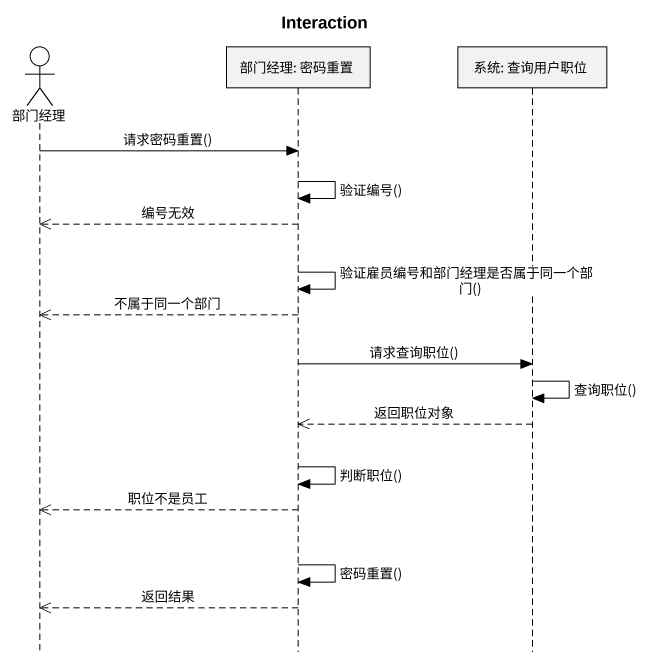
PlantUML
@startuml
title Interaction
hide footbox
actor 部门经理
participant "部门经理: 密码重置" as 部门经理_密码重置
participant "系统: 查询用户职位" as 系统_查询用户职位

部门经理 -> 部门经理_密码重置 : 请求密码重置()
部门经理_密码重置 -> 部门经理_密码重置 : 验证编号()
部门经理_密码重置 -->> 部门经理 : 编号无效
部门经理_密码重置 -> 部门经理_密码重置 : 验证雇员编号和部门经理是否属于同一个部门()
部门经理_密码重置 -->> 部门经理 : 不属于同一个部门
部门经理_密码重置 -> 系统_查询用户职位 : 请求查询职位()
系统_查询用户职位 -> 系统_查询用户职位 : 查询职位()
系统_查询用户职位 -->> 部门经理_密码重置 : 返回职位对象
部门经理_密码重置 -> 部门经理_密码重置 : 判断职位()
部门经理_密码重置 -->> 部门经理 : 职位不是员工
部门经理_密码重置 -> 部门经理_密码重置 : 密码重置()
部门经理_密码重置 -->> 部门经理 : 返回结果
@enduml
